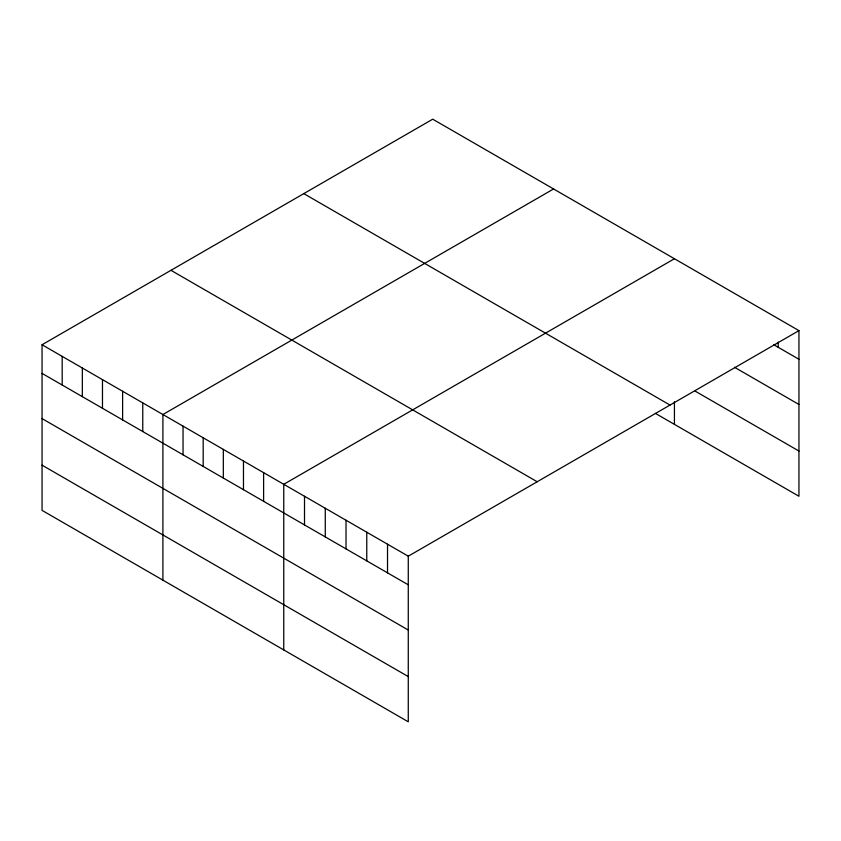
<?xml version="1.0" encoding="UTF-8"?>
<svg xmlns="http://www.w3.org/2000/svg" width="841" height="841" viewBox="0 0 841 841"><rect width="100%" height="100%" fill="white"/><g stroke="black" fill="none" stroke-linecap="round" stroke-linejoin="round"><path stroke-width="1.26" d="M798.95 330.629L408.274 556.185L408.274 721.809L42.05 510.371L42.05 344.747L432.726 119.191L798.95 330.629L798.95 496.253L655.412 413.383M553.578 188.962L162.902 414.518L162.902 580.143M674.429 258.744L283.753 484.3L283.753 649.914M773.825 344.778L798.95 359.275M734.508 367.275L798.95 404.479M695.192 391.149L798.95 451.049M303.801 193.63L670.025 405.068M170.975 270.318L537.199 481.756M42.05 344.747L408.274 556.185M42.05 373.393L408.274 584.831M42.05 418.597L408.274 630.035M42.05 465.168L408.274 676.606M778.198 342.087L778.198 347.301M674.429 401.767L674.429 424.369M387.522 544.201L387.522 572.858M366.771 532.227L366.771 560.873M346.019 520.243L346.019 548.889M325.267 508.258L325.267 536.905M304.505 496.274L304.505 524.931M263.611 472.663L263.611 501.32M243.47 461.036L243.47 489.693M223.328 449.409L223.328 478.056M203.186 437.783L203.186 466.429M183.044 426.156L183.044 454.802M142.76 402.892L142.76 431.538M122.618 391.265L122.618 419.911M102.476 379.638L102.476 408.284M82.334 368.001L82.334 396.658M62.192 356.374L62.192 385.031"/></g></svg>
